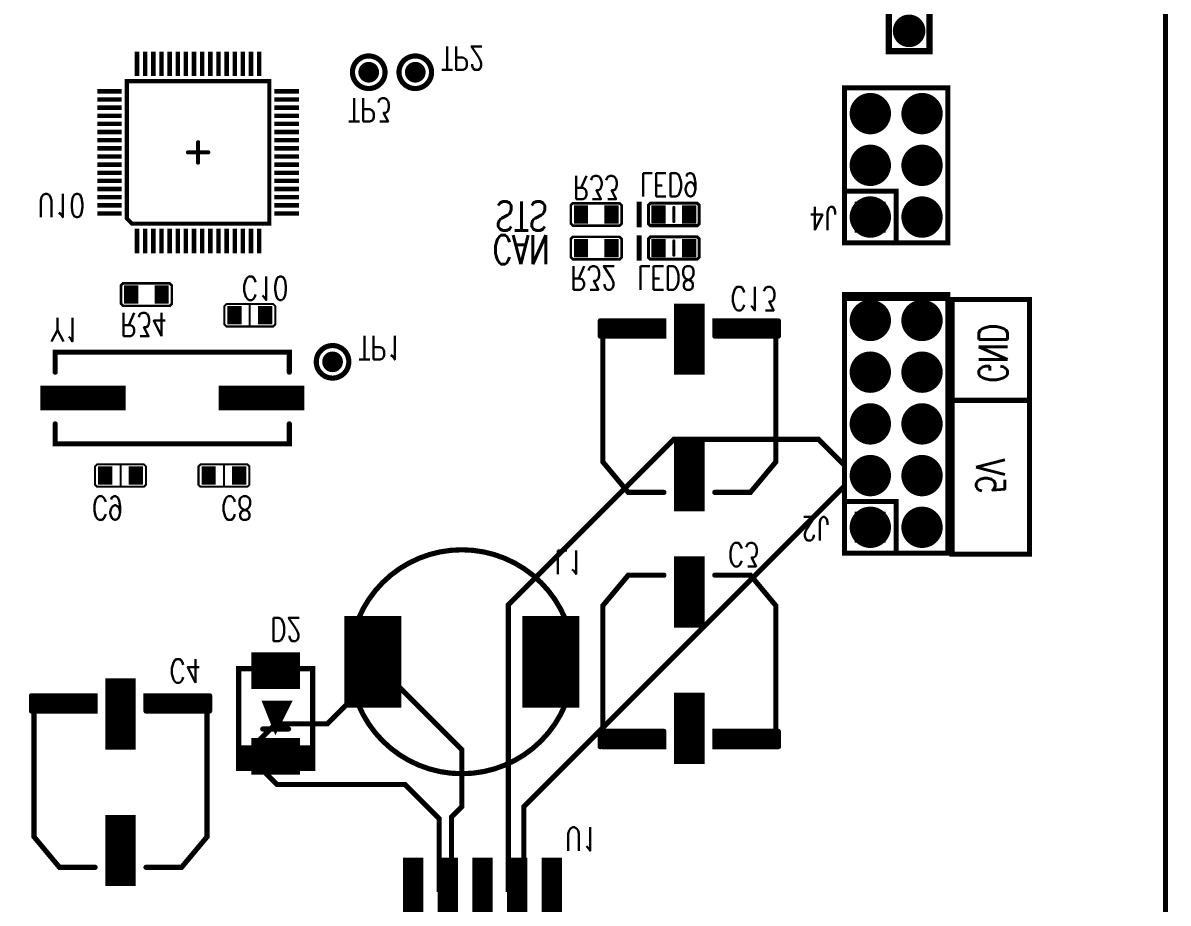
# Model space of a CAD drawing. Extents: x -19 to 79, y -28 to 90.
# Drawn here: x 21.9 to 78.1, y 4.4 to 47.6 of the extents above; entities that cross this region are included whole.
import ezdxf

# ---------------------------------------------------------------- set-up
doc = ezdxf.new("R2010")
doc.units = 0
doc.linetypes.add('SIG_23', pattern=[2, 1, 1])
doc.linetypes.add('SIG_71', pattern=[2, 1, 1])
for name, color, linetype in [('2D_LINE_26', 254, 'CONTINUOUS'), ('2D_LINE_29', 146, 'CONTINUOUS'), ('BOARD_OUTLINE_00', 254, 'CONTINUOUS'), ('COPPER_02', 16, 'CONTINUOUS'), ('DRIL_NPLTE_THRU_01', 3, 'CONTINUOUS'), ('DRIL_NPLTE_THRU_02', 1, 'CONTINUOUS'), ('DRIL_PLTE_THRU_01', 3, 'CONTINUOUS'), ('DRIL_PLTE_THRU_02', 1, 'CONTINUOUS'), ('DRIL_SYMBOL', 254, 'CONTINUOUS'), ('PADS_BOT', 16, 'CONTINUOUS'), ('PADS_INNER', 96, 'CONTINUOUS'), ('PADS_TOP', 96, 'CONTINUOUS'), ('PADS_XR_25', 253, 'CONTINUOUS'), ('PART_BOT_2DLINE_00', 130, 'CONTINUOUS'), ('PART_BOT_2DLINE_20', 2, 'CONTINUOUS'), ('PART_NAME_02', 130, 'CONTINUOUS'), ('TAG_00', 254, 'CONTINUOUS'), ('TAG_01', 254, 'CONTINUOUS'), ('TEXT_26', 254, 'CONTINUOUS'), ('TEXT_29', 146, 'CONTINUOUS')]:
    doc.layers.add(name, color=color, linetype=linetype)
doc.styles.add('W0$254', font='simplex', dxfattribs={"width": 0.75})

# ---------------------------------------------------------------- blocks, each defined once
blk = doc.blocks.new('BOARD_28')
at = {"layer": 'BOARD_OUTLINE_00', "const_width": 0.254}
blk.add_lwpolyline([(0, 1), (1, 0), (95, 0), (96, 1), (96, 113), (95, 114), (1, 114), (0, 113)], close=True, dxfattribs=at)
blk = doc.blocks.new('SMOOTH_0$254')
at = {"const_width": 0.127}
blk.add_lwpolyline([(-0.0635, 0, 1), (0.0635, 0, 1)], format="xyb", close=True, dxfattribs=at)
blk = doc.blocks.new('DRAWING_30')
at = {"layer": '2D_LINE_26', "const_width": 0.254}
blk.add_lwpolyline([(0, 0), (-5.08, 0), (-5.08, 12.7), (0, 12.7)], close=True, dxfattribs=at)
at = {"layer": '2D_LINE_26'}
for p in [(-5.08, 12.7), (0, 12.7), (-5.08, 0), (0, 0)]:
    blk.add_blockref('SMOOTH_0$254', p, dxfattribs=at)
blk = doc.blocks.new('DRAWING_31')
at = {"layer": '2D_LINE_26', "const_width": 0.254}
blk.add_lwpolyline([(0, 0), (5.08, 0), (5.08, -7.62), (0, -7.62)], close=True, dxfattribs=at)
at = {"layer": '2D_LINE_26'}
for p in [(0, 0), (5.08, 0), (0, -7.62), (5.08, -7.62)]:
    blk.add_blockref('SMOOTH_0$254', p, dxfattribs=at)
blk = doc.blocks.new('DRAWING_32')
at = {"layer": '2D_LINE_26', "const_width": 0.254}
blk.add_lwpolyline([(0, 0), (0, 2.54), (-2.54, 2.54)], dxfattribs=at)
at = {"layer": '2D_LINE_26'}
for p in [(-2.54, 2.54), (0, 2.54), (0, 0)]:
    blk.add_blockref('SMOOTH_0$254', p, dxfattribs=at)
blk = doc.blocks.new('DRAWING_33')
at = {"layer": '2D_LINE_26', "const_width": 0.254}
blk.add_lwpolyline([(0, 0), (0, 2.54), (-2.54, 2.54)], dxfattribs=at)
at = {"layer": '2D_LINE_26'}
for p in [(-2.54, 2.54), (0, 2.54), (0, 0)]:
    blk.add_blockref('SMOOTH_0$254', p, dxfattribs=at)
blk = doc.blocks.new('DRAWING_39')
at = {"layer": '2D_LINE_29', "const_width": 0.254}
blk.add_lwpolyline([(0, -0.1905), (-3.81, -0.1905), (-3.81, -12.7), (0, -12.7)], close=True, dxfattribs=at)
at = {"layer": '2D_LINE_29'}
for p in [(-3.81, -0.1905), (0, -0.1905), (-3.81, -12.7), (0, -12.7)]:
    blk.add_blockref('SMOOTH_0$254', p, dxfattribs=at)
blk = doc.blocks.new('DRAWING_40')
at = {"layer": '2D_LINE_29', "const_width": 0.254}
blk.add_lwpolyline([(0, 0), (-3.81, 0)], dxfattribs=at)
at = {"layer": '2D_LINE_29'}
for p in [(-3.81, 0), (0, 0)]:
    blk.add_blockref('SMOOTH_0$254', p, dxfattribs=at)
blk = doc.blocks.new('COPPER_48')
at = {"layer": 'COPPER_02', "const_width": 0.254}
blk.add_lwpolyline([(0, 0), (0, -3.302), (-1.27, -4.572), (-3.81, -4.572), (-4.699, -5.461), (-4.699, -6.604), (-3.747, -7.556), (2.54, -7.556), (4.223, -9.239), (4.223, -12.7), (4.826, -12.7), (4.826, -9.144), (5.334, -8.636), (5.334, -5.842), (1.651, -2.159), (1.651, 0)], close=True, dxfattribs=at)
at = {"layer": 'COPPER_02'}
for p in [(0, 0), (1.651, 0), (1.651, -2.159), (0, -3.302), (-3.81, -4.572), (-1.27, -4.572), (-4.699, -5.461), (5.334, -5.842), (-4.699, -6.604), (-3.747, -7.556), (2.54, -7.556), (5.334, -8.636), (4.223, -9.239), (4.826, -9.144), (4.223, -12.7), (4.826, -12.7)]:
    blk.add_blockref('SMOOTH_0$254', p, dxfattribs=at)
blk = doc.blocks.new('COPPER_49')
at = {"layer": 'COPPER_02', "const_width": 0.254}
blk.add_lwpolyline([(0, 0), (0, 13.97), (8.128, 22.098), (15.24, 22.098), (16.51, 20.828), (16.51, 19.812), (0.762, 4.064), (0.762, 0)], close=True, dxfattribs=at)
at = {"layer": 'COPPER_02'}
for p in [(8.128, 22.098), (15.24, 22.098), (16.51, 20.828), (16.51, 19.812), (0, 13.97), (0.762, 4.064), (0, 0), (0.762, 0)]:
    blk.add_blockref('SMOOTH_0$254', p, dxfattribs=at)
blk = doc.blocks.new('SMOOTH_0$1')
at = {"const_width": 0.05}
blk.add_lwpolyline([(-0.025, 0, 1), (0.025, 0, 1)], format="xyb", close=True, dxfattribs=at)
blk = doc.blocks.new('PART_BODY_BOT_2')
at = {"layer": 'PART_BOT_2DLINE_00', "const_width": 0.1}
blk.add_lwpolyline([(-1.15, 0.55), (-1.25, 0.45), (-1.25, -0.45), (-1.15, -0.55), (1.15, -0.55), (1.25, -0.45), (1.25, 0.45), (1.15, 0.55)], close=True, dxfattribs=at)
blk.add_lwpolyline([(0, 0.55), (0, -0.55)], dxfattribs=at)
at = {"layer": 'PART_BOT_2DLINE_00'}
for p in [(-1.15, 0.55), (0, 0.55), (1.15, 0.55), (-1.25, 0.45), (1.25, 0.45), (-1.25, -0.45), (-1.15, -0.55), (0, -0.55), (1.15, -0.55), (1.25, -0.45)]:
    blk.add_blockref('SMOOTH_0$1', p, dxfattribs=at)
blk = doc.blocks.new('DRIL_HOLE_0')
blk.add_lwpolyline([(0, 0, 1), (0, 0, 1)], format="xyb", close=True)
blk = doc.blocks.new('PAD_0')
blk.add_lwpolyline([(0, 0, 1), (0, 0, 1)], format="xyb", close=True)
blk = doc.blocks.new('PAD_2')
at = {"const_width": 0.7}
blk.add_lwpolyline([(-0.45, 0), (0.45, 0)], dxfattribs=at)
blk = doc.blocks.new('STK_BOT_4')
at = {"layer": 'DRIL_PLTE_THRU_01'}
blk.add_blockref('DRIL_HOLE_0', (0, 0), dxfattribs=at)
at = {"layer": 'DRIL_PLTE_THRU_02'}
blk.add_blockref('DRIL_HOLE_0', (0, 0), dxfattribs=at)
at = {"layer": 'PADS_BOT', "rotation": 90}
blk.add_blockref('PAD_2', (0, 0), dxfattribs=at)
at = {"layer": 'PADS_INNER'}
blk.add_blockref('PAD_0', (0, 0), dxfattribs=at)
at = {"layer": 'PADS_TOP'}
blk.add_blockref('PAD_0', (0, 0), dxfattribs=at)
blk = doc.blocks.new('SYM_BOT_3')
for name, p in [('PART_BODY_BOT_2', (0, 0)), ('STK_BOT_4', (-0.750062, 0)), ('STK_BOT_4', (0.750062, 0))]:
    blk.add_blockref(name, p)
blk = doc.blocks.new('PART_BOT_1')
blk.add_blockref('SYM_BOT_3', (0, 0))
at = {"layer": 'PART_NAME_02', "style": 'W0$254', "width": 0.75}
blk.add_text('C10', height=1.1557, rotation=180, dxfattribs=at).set_placement((0.381, 1.905))
blk = doc.blocks.new('PART_BODY_BOT_3')
at = {"layer": 'PART_BOT_2DLINE_00', "const_width": 0.254}
for points in [[(6.85, 4.375), (7.6, 4.375)], [(-0.825, 1.25), (-0.825, 3), (0.675, 4.25), (6.925, 4.25), (6.925, 2)], [(6.85, 1.25), (6.85, 4.25)], [(6.85, 4.25), (7.6, 4.25)], [(6.922, 4.318), (7.557, 4.318), (7.557, 1.905), (6.922, 1.905), (6.922, 4.318), (7.43, 4.191), (7.43, 2.032), (7.049, 2.032), (7.049, 4.191), (7.303, 4.191), (7.303, 2.159), (7.176, 2.159), (7.176, 4.064)], [(6.975, 4.25), (6.975, 1.25), (7.6, 1.25), (7.6, 4.25)], [(7.475, 1.375), (7.475, 1.875), (7.225, 1.875), (7.225, 1.375), (7.35, 1.375), (7.35, 1.75)], [(6.85, 1.25), (7.6, 1.25)], [(6.922, -1.905), (6.925, -4.25), (0.675, -4.25), (-0.825, -3), (-0.825, -1.25)], [(6.85, -2), (6.85, -1.25), (7.6, -1.25), (7.6, -2), (6.975, -2), (6.975, -1.5), (7.35, -1.5), (7.35, -1.75), (7.1, -1.75), (7.1, -1.625)], [(6.85, -1.25), (6.85, -4.375)], [(6.975, -1.375), (7.6, -1.375)], [(7.6, -1.375), (7.6, -4.375)], [(6.922, -1.905), (7.557, -1.905), (7.557, -4.318), (6.922, -4.318), (6.922, -1.905), (7.43, -2.032), (7.43, -4.191), (7.049, -4.191), (7.049, -2.032), (7.303, -2.032), (7.303, -4.064), (7.176, -4.064), (7.176, -2.159)], [(6.85, -4.375), (7.6, -4.375)]]:
    blk.add_lwpolyline(points, dxfattribs=at)
at = {"layer": 'PART_BOT_2DLINE_00'}
for p in [(6.85, 4.375), (7.6, 4.375), (0.675, 4.25), (6.85, 4.25), (6.85, 4.25), (6.922, 4.318), (6.922, 4.318), (6.925, 4.25), (6.975, 4.25), (7.049, 4.191), (7.176, 4.064), (7.303, 4.191), (7.43, 4.191), (7.557, 4.318), (7.6, 4.25), (7.6, 4.25), (-0.825, 3), (7.176, 2.159), (7.303, 2.159), (6.922, 1.905), (6.925, 2), (7.049, 2.032), (7.225, 1.875), (7.35, 1.75), (7.43, 2.032), (7.475, 1.875), (7.557, 1.905), (-0.825, 1.25), (6.85, 1.25), (6.85, 1.25), (6.975, 1.25), (7.225, 1.375), (7.35, 1.375), (7.475, 1.375), (7.6, 1.25), (7.6, 1.25), (-0.825, -1.25), (6.85, -1.25), (6.85, -1.25), (7.6, -1.25), (6.975, -1.375), (6.975, -1.5), (7.1, -1.625), (7.1, -1.75), (7.35, -1.5), (7.35, -1.75), (7.6, -1.375), (7.6, -1.375), (6.85, -2), (6.922, -1.905), (6.922, -1.905), (6.922, -1.905), (6.975, -2), (7.049, -2.032), (7.176, -2.159), (7.303, -2.032), (7.43, -2.032), (7.557, -1.905), (7.6, -2), (-0.825, -3), (7.176, -4.064), (7.303, -4.064), (0.675, -4.25), (6.85, -4.375), (6.85, -4.375), (6.922, -4.318), (6.925, -4.25), (7.049, -4.191), (7.43, -4.191), (7.557, -4.318), (7.6, -4.375), (7.6, -4.375)]:
    blk.add_blockref('SMOOTH_0$254', p, dxfattribs=at)
blk = doc.blocks.new('PAD_3')
at = {"const_width": 1.5}
blk.add_lwpolyline([(-1.75, 0), (1.75, 0)], dxfattribs=at)
blk = doc.blocks.new('STK_BOT_5')
at = {"layer": 'DRIL_PLTE_THRU_01'}
blk.add_blockref('DRIL_HOLE_0', (0, 0), dxfattribs=at)
at = {"layer": 'DRIL_PLTE_THRU_02'}
blk.add_blockref('DRIL_HOLE_0', (0, 0), dxfattribs=at)
at = {"layer": 'PADS_BOT'}
blk.add_blockref('PAD_3', (0, 0), dxfattribs=at)
at = {"layer": 'PADS_INNER'}
blk.add_blockref('PAD_0', (0, 0), dxfattribs=at)
at = {"layer": 'PADS_TOP'}
blk.add_blockref('PAD_0', (0, 0), dxfattribs=at)
at = {"layer": 'PADS_XR_25'}
blk.add_blockref('PAD_0', (0, 0), dxfattribs=at)
blk = doc.blocks.new('SYM_BOT_4')
for name, p in [('PART_BODY_BOT_3', (0, 0)), ('STK_BOT_5', (0, 0)), ('STK_BOT_5', (6.7, 0))]:
    blk.add_blockref(name, p)
blk = doc.blocks.new('PART_BOT_4')
blk.add_blockref('SYM_BOT_4', (0, 0))
at = {"layer": 'PART_NAME_02', "style": 'W0$254', "width": 0.75}
blk.add_text('C13', height=1.1557, rotation=90, dxfattribs=at).set_placement((9.271, 2.032))
blk = doc.blocks.new('PART_BOT_6')
blk.add_blockref('SYM_BOT_4', (0, 0))
at = {"layer": 'PART_NAME_02', "style": 'W0$254', "width": 0.75}
blk.add_text('C3', height=1.1557, rotation=270, dxfattribs=at).set_placement((-2.413, -1.905))
blk = doc.blocks.new('PART_BOT_7')
blk.add_blockref('SYM_BOT_4', (0, 0))
at = {"layer": 'PART_NAME_02', "style": 'W0$254', "width": 0.75}
blk.add_text('C4', height=1.1557, rotation=90, dxfattribs=at).set_placement((9.398, 2.413))
blk = doc.blocks.new('PART_BOT_10')
blk.add_blockref('SYM_BOT_3', (0, 0))
at = {"layer": 'PART_NAME_02', "style": 'W0$254', "width": 0.75}
blk.add_text('C8', height=1.1557, dxfattribs=at).set_placement((-0.127002, 1.016))
blk = doc.blocks.new('PART_BOT_11')
blk.add_blockref('SYM_BOT_3', (0, 0))
at = {"layer": 'PART_NAME_02', "style": 'W0$254', "width": 0.75}
blk.add_text('C9', height=1.1557, rotation=180, dxfattribs=at).set_placement((1.397, -1.016))
blk = doc.blocks.new('PART_BODY_BOT_7')
at = {"layer": 'PART_BOT_2DLINE_00', "const_width": 0.254}
for points in [[(-2.2, 1.82), (2.25, 1.82), (2.25, -1.82), (-2.2, -1.82)], [(1.7, 1.82), (2.7, 1.82), (2.7, -1.82), (1.7, -1.82)], [(1.8, 1.82), (2.5, 1.82), (2.5, -1.82), (1.8, -1.82)], [(2, 1.82), (2.4, 1.82), (2.4, -1.82), (2, -1.82)]]:
    blk.add_lwpolyline(points, close=True, dxfattribs=at)
for points in [[(0.762, 0), (-0.508, 0.508), (-0.508, -0.635), (0.762, 0)], [(0.762, 0.635), (0.762, -0.635)], [(-0.508, 0.254), (0, 0.254)], [(0.635, 0), (-0.508, 0)], [(-0.508, -0.127), (0.381, -0.127)], [(-0.381, 0.127), (0.127, 0.127)], [(-0.381, -0.254), (0.127, -0.254)], [(-0.381, -0.381), (-0.254, -0.381)]]:
    blk.add_lwpolyline(points, dxfattribs=at)
at = {"layer": 'PART_BOT_2DLINE_00'}
for p in [(-2.2, 1.82), (1.7, 1.82), (1.8, 1.82), (2, 1.82), (2.25, 1.82), (2.4, 1.82), (2.5, 1.82), (2.7, 1.82), (-0.508, 0.508), (0.762, 0.635), (-0.508, 0.254), (-0.508, 0), (-0.508, -0.127), (-0.381, 0.127), (0, 0.254), (0.127, 0.127), (0.381, -0.127), (0.635, 0), (0.762, 0), (0.762, 0), (-0.508, -0.635), (-0.381, -0.254), (-0.381, -0.381), (-0.254, -0.381), (0.127, -0.254), (0.762, -0.635), (-2.2, -1.82), (1.7, -1.82), (1.8, -1.82), (2, -1.82), (2.25, -1.82), (2.4, -1.82), (2.5, -1.82), (2.7, -1.82)]:
    blk.add_blockref('SMOOTH_0$254', p, dxfattribs=at)
blk = doc.blocks.new('PAD_9')
at = {"const_width": 1.8}
blk.add_lwpolyline([(-1.2, 0), (1.2, 0)], dxfattribs=at)
blk = doc.blocks.new('STK_BOT_12')
at = {"layer": 'DRIL_PLTE_THRU_01'}
blk.add_blockref('DRIL_HOLE_0', (0, 0), dxfattribs=at)
at = {"layer": 'DRIL_PLTE_THRU_02'}
blk.add_blockref('DRIL_HOLE_0', (0, 0), dxfattribs=at)
at = {"layer": 'PADS_BOT', "rotation": 90}
blk.add_blockref('PAD_9', (0, 0), dxfattribs=at)
at = {"layer": 'PADS_INNER'}
blk.add_blockref('PAD_0', (0, 0), dxfattribs=at)
at = {"layer": 'PADS_TOP'}
blk.add_blockref('PAD_0', (0, 0), dxfattribs=at)
blk = doc.blocks.new('SYM_BOT_8')
for name, p in [('STK_BOT_12', (-2.1, 0)), ('PART_BODY_BOT_7', (0, 0)), ('STK_BOT_12', (2.1, 0))]:
    blk.add_blockref(name, p)
blk = doc.blocks.new('PART_BOT_15')
blk.add_blockref('SYM_BOT_8', (0, 0))
at = {"layer": 'PART_NAME_02', "style": 'W0$254', "width": 0.75}
blk.add_text('D2', height=1.1557, rotation=270, dxfattribs=at).set_placement((-4.699, 0.254))
blk = doc.blocks.new('SMOOTH_0$3048')
at = {"const_width": 0.1524}
blk.add_lwpolyline([(-0.0762, 0, 1), (0.0762, 0, 1)], format="xyb", close=True, dxfattribs=at)
blk = doc.blocks.new('PART_BODY_BOT_9')
at = {"layer": 'PART_BOT_2DLINE_00', "const_width": 0.305}
blk.add_lwpolyline([(-1.5, 1), (-1.5, -1)], dxfattribs=at)
blk.add_lwpolyline([(-1, -1), (9, -1), (9, 1), (-1, 1)], close=True, dxfattribs=at)
at = {"layer": 'PART_BOT_2DLINE_00'}
for p in [(-1.5, 1), (-1, 1), (9, 1), (-1.5, -1), (-1, -1), (9, -1)]:
    blk.add_blockref('SMOOTH_0$3048', p, dxfattribs=at)
blk = doc.blocks.new('DRIL_SYMBOL_0$8')
at = {"layer": 'DRIL_SYMBOL', "const_width": 0.0508}
for points in [[(-0.254, 0), (0.254, 0)], [(0, -0.254), (0, 0.254)]]:
    blk.add_lwpolyline(points, dxfattribs=at)
blk = doc.blocks.new('DRIL_HOLE_0$8')
at = {"const_width": 0.4}
blk.add_lwpolyline([(-0.2, 0, 1), (0.2, 0, 1)], format="xyb", close=True, dxfattribs=at)
blk.add_blockref('DRIL_SYMBOL_0$8', (0, 0))
blk = doc.blocks.new('PAD_11')
at = {"const_width": 0.8}
blk.add_lwpolyline([(0, -0.4, 1), (0, 0.4, 1)], format="xyb", close=True, dxfattribs=at)
blk = doc.blocks.new('STK_BOT_14')
at = {"layer": 'DRIL_PLTE_THRU_01'}
blk.add_blockref('DRIL_HOLE_0$8', (0, 0), dxfattribs=at)
at = {"layer": 'DRIL_PLTE_THRU_02'}
blk.add_blockref('DRIL_HOLE_0$8', (0, 0), dxfattribs=at)
at = {"layer": 'PADS_BOT'}
blk.add_blockref('PAD_11', (0, 0), dxfattribs=at)
at = {"layer": 'PADS_INNER'}
blk.add_blockref('PAD_11', (0, 0), dxfattribs=at)
at = {"layer": 'PADS_TOP'}
blk.add_blockref('PAD_11', (0, 0), dxfattribs=at)
blk = doc.blocks.new('SYM_BOT_10')
for name, p in [('PART_BODY_BOT_9', (0, 0)), ('STK_BOT_14', (0, 0)), ('STK_BOT_14', (2, 0)), ('STK_BOT_14', (4, 0)), ('STK_BOT_14', (6, 0)), ('STK_BOT_14', (8, 0))]:
    blk.add_blockref(name, p)
blk = doc.blocks.new('PART_BOT_17')
blk.add_blockref('SYM_BOT_10', (0, 0))
at = {"layer": 'PART_NAME_02', "style": 'W0$254', "width": 0.75}
blk.add_text('J1', height=1.1557, rotation=270, dxfattribs=at).set_placement((-0.508, 2.794))
blk = doc.blocks.new('PART_BODY_BOT_10')
at = {"layer": 'PART_BOT_2DLINE_00', "const_width": 0.254}
blk.add_lwpolyline([(-1.27, 1.27), (3.81, 1.27), (3.81, -11.25), (-1.27, -11.25)], close=True, dxfattribs=at)
blk.add_lwpolyline([(-1.27, -1.27), (1.27, -1.27), (1.27, 1.27)], dxfattribs=at)
at = {"layer": 'PART_BOT_2DLINE_00'}
for p in [(-1.27, 1.27), (1.27, 1.27), (3.81, 1.27), (-1.27, -1.27), (1.27, -1.27), (-1.27, -11.25), (3.81, -11.25)]:
    blk.add_blockref('SMOOTH_0$254', p, dxfattribs=at)
blk = doc.blocks.new('DRIL_SYMBOL_0$889')
at = {"layer": 'DRIL_SYMBOL', "const_width": 0.0508}
for points in [[(-0.254, 0), (0.254, 0)], [(0, -0.254), (0, 0.254)]]:
    blk.add_lwpolyline(points, dxfattribs=at)
blk = doc.blocks.new('DRIL_HOLE_0$889')
at = {"const_width": 0.4445}
blk.add_lwpolyline([(-0.22225, 0, 1), (0.22225, 0, 1)], format="xyb", close=True, dxfattribs=at)
blk.add_blockref('DRIL_SYMBOL_0$889', (0, 0))
blk = doc.blocks.new('PAD_6')
at = {"const_width": 1.016}
blk.add_lwpolyline([(0, -0.508, 1), (0, 0.508, 1)], format="xyb", close=True, dxfattribs=at)
blk = doc.blocks.new('PAD_12')
at = {"const_width": 1.524}
blk.add_lwpolyline([(-0.762, 0), (0.762, 0)], dxfattribs=at)
blk = doc.blocks.new('STK_BOT_16')
at = {"layer": 'DRIL_PLTE_THRU_01'}
blk.add_blockref('DRIL_HOLE_0$889', (0, 0), dxfattribs=at)
at = {"layer": 'DRIL_PLTE_THRU_02'}
blk.add_blockref('DRIL_HOLE_0$889', (0, 0), dxfattribs=at)
at = {"layer": 'PADS_BOT'}
blk.add_blockref('PAD_12', (0, 0), dxfattribs=at)
at = {"layer": 'PADS_INNER'}
blk.add_blockref('PAD_12', (0, 0), dxfattribs=at)
at = {"layer": 'PADS_TOP'}
blk.add_blockref('PAD_12', (0, 0), dxfattribs=at)
at = {"layer": 'PADS_XR_25'}
blk.add_blockref('PAD_6', (0, 0), dxfattribs=at)
blk = doc.blocks.new('PAD_13')
at = {"const_width": 0.762}
blk.add_lwpolyline([(0, -0.381, 1), (0, 0.381, 1)], format="xyb", close=True, dxfattribs=at)
blk = doc.blocks.new('STK_BOT_15')
at = {"layer": 'DRIL_PLTE_THRU_01'}
blk.add_blockref('DRIL_HOLE_0$889', (0, 0), dxfattribs=at)
at = {"layer": 'DRIL_PLTE_THRU_02'}
blk.add_blockref('DRIL_HOLE_0$889', (0, 0), dxfattribs=at)
at = {"layer": 'PADS_BOT'}
blk.add_blockref('PAD_13', (0, 0), dxfattribs=at)
at = {"layer": 'PADS_INNER'}
blk.add_blockref('PAD_13', (0, 0), dxfattribs=at)
at = {"layer": 'PADS_TOP'}
blk.add_blockref('PAD_13', (0, 0), dxfattribs=at)
at = {"layer": 'PADS_XR_25'}
blk.add_blockref('PAD_6', (0, 0), dxfattribs=at)
blk = doc.blocks.new('SYM_BOT_11')
for name, p in [('PART_BODY_BOT_10', (0, 0)), ('STK_BOT_16', (0, 0)), ('STK_BOT_15', (2.54, 0)), ('STK_BOT_15', (0, -2.54)), ('STK_BOT_15', (2.54, -2.54)), ('STK_BOT_15', (0, -5.08)), ('STK_BOT_15', (2.54, -5.08)), ('STK_BOT_15', (0, -7.62)), ('STK_BOT_15', (2.54, -7.62)), ('STK_BOT_15', (0, -10.16)), ('STK_BOT_15', (2.54, -10.16))]:
    blk.add_blockref(name, p)
blk = doc.blocks.new('PART_BOT_18')
blk.add_blockref('SYM_BOT_11', (0, 0))
blk = doc.blocks.new('PART_BODY_BOT_11')
at = {"layer": 'PART_BOT_2DLINE_00', "const_width": 0.254}
blk.add_lwpolyline([(-1.27, 1.27), (3.81, 1.27), (3.81, -6.35), (-1.27, -6.35)], close=True, dxfattribs=at)
blk.add_lwpolyline([(-1.27, -1.27), (1.27, -1.27), (1.27, 1.27)], dxfattribs=at)
at = {"layer": 'PART_BOT_2DLINE_00'}
for p in [(-1.27, 1.27), (1.27, 1.27), (3.81, 1.27), (-1.27, -1.27), (1.27, -1.27), (-1.27, -6.35), (3.81, -6.35)]:
    blk.add_blockref('SMOOTH_0$254', p, dxfattribs=at)
blk = doc.blocks.new('SYM_BOT_12')
for name, p in [('PART_BODY_BOT_11', (0, 0)), ('STK_BOT_16', (0, 0)), ('STK_BOT_15', (2.54, 0)), ('STK_BOT_15', (0, -2.54)), ('STK_BOT_15', (2.54, -2.54)), ('STK_BOT_15', (0, -5.08)), ('STK_BOT_15', (2.54, -5.08))]:
    blk.add_blockref(name, p)
blk = doc.blocks.new('PART_BOT_19')
blk.add_blockref('SYM_BOT_12', (0, 0))
blk = doc.blocks.new('SMOOTH_0$15')
at = {"const_width": 0.075}
blk.add_lwpolyline([(-0.0375, 0, 1), (0.0375, 0, 1)], format="xyb", close=True, dxfattribs=at)
blk = doc.blocks.new('PART_BODY_BOT_13')
at = {"layer": 'PART_BOT_2DLINE_00', "const_width": 0.15}
for points in [[(-1.25, -0.45), (-1.15, -0.55), (1.15, -0.55), (1.25, -0.45), (1.25, 0.45), (1.15, 0.55), (-1.15, 0.55), (-1.25, 0.45)], [(1.65, 0.55), (1.75, 0.55), (1.75, -0.55), (1.65, -0.55)]]:
    blk.add_lwpolyline(points, close=True, dxfattribs=at)
blk.add_lwpolyline([(0, 0.35), (0, -0.35)], dxfattribs=at)
at = {"layer": 'PART_BOT_2DLINE_00'}
for p in [(-1.15, 0.55), (1.15, 0.55), (1.65, 0.55), (1.75, 0.55), (-1.25, 0.45), (0, 0.35), (1.25, 0.45), (-1.25, -0.45), (-1.15, -0.55), (0, -0.35), (1.15, -0.55), (1.25, -0.45), (1.65, -0.55), (1.75, -0.55)]:
    blk.add_blockref('SMOOTH_0$15', p, dxfattribs=at)
blk = doc.blocks.new('SYM_BOT_14')
for name, p in [('PART_BODY_BOT_13', (0, 0)), ('STK_BOT_4', (-0.75, 0)), ('STK_BOT_4', (0.75, 0))]:
    blk.add_blockref(name, p)
blk = doc.blocks.new('PART_BOT_28')
blk.add_blockref('SYM_BOT_14', (0, 0))
at = {"layer": 'PART_NAME_02', "style": 'W0$254', "width": 0.75}
blk.add_text('LED8', height=1.1557, rotation=180, dxfattribs=at).set_placement((1.778, -0.889))
blk = doc.blocks.new('PART_BOT_29')
blk.add_blockref('SYM_BOT_14', (0, 0))
at = {"layer": 'PART_NAME_02', "style": 'W0$254', "width": 0.75}
blk.add_text('LED9', height=1.1557, rotation=180, dxfattribs=at).set_placement((1.651, 2.032))
blk = doc.blocks.new('SMOOTH_0$127')
at = {"const_width": 0.0635}
blk.add_lwpolyline([(-0.03175, 0, 1), (0.03175, 0, 1)], format="xyb", close=True, dxfattribs=at)
blk = doc.blocks.new('PART_BODY_BOT_15')
at = {"layer": 'PART_BOT_2DLINE_00', "const_width": 0.127}
blk.add_lwpolyline([(-1.15, -0.55), (-1.25, -0.45), (-1.25, 0.45), (-1.15, 0.55), (1.15, 0.55), (1.25, 0.45), (1.25, -0.45), (1.15, -0.55), (-1.15, -0.55)], dxfattribs=at)
at = {"layer": 'PART_BOT_2DLINE_00'}
for p in [(-1.15, 0.55), (1.15, 0.55), (-1.25, 0.45), (1.25, 0.45), (-1.25, -0.45), (-1.15, -0.55), (-1.15, -0.55), (1.15, -0.55), (1.25, -0.45)]:
    blk.add_blockref('SMOOTH_0$127', p, dxfattribs=at)
blk = doc.blocks.new('SYM_BOT_16')
for name, p in [('PART_BODY_BOT_15', (0, 0)), ('STK_BOT_4', (-0.75, 0)), ('STK_BOT_4', (0.75, 0))]:
    blk.add_blockref(name, p)
blk = doc.blocks.new('PART_BOT_55')
blk.add_blockref('SYM_BOT_16', (0, 0))
at = {"layer": 'PART_NAME_02', "style": 'W0$254', "width": 0.75}
blk.add_text('R32', height=1.1557, rotation=180, dxfattribs=at).set_placement((1.27, -0.889))
blk = doc.blocks.new('PART_BOT_56')
blk.add_blockref('SYM_BOT_16', (0, 0))
at = {"layer": 'PART_NAME_02', "style": 'W0$254', "width": 0.75}
blk.add_text('R33', height=1.1557, rotation=180, dxfattribs=at).set_placement((1.143, 1.905))
blk = doc.blocks.new('PART_BOT_57')
blk.add_blockref('SYM_BOT_16', (0, 0))
at = {"layer": 'PART_NAME_02', "style": 'W0$254', "width": 0.75}
blk.add_text('R34', height=1.1557, dxfattribs=at).set_placement((-1.27, 0.889))
blk = doc.blocks.new('PART_BODY_BOT_19')
at = {"layer": 'PART_BOT_2DLINE_00', "const_width": 0.254}
blk.add_lwpolyline([(0.8, 0, 1), (-0.8, 0, 1)], format="xyb", close=True, dxfattribs=at)
blk = doc.blocks.new('DRIL_SYMBOL_0$508')
at = {"layer": 'DRIL_SYMBOL', "const_width": 0.0508}
for points in [[(-0.254, 0), (0.254, 0)], [(0, -0.254), (0, 0.254)]]:
    blk.add_lwpolyline(points, dxfattribs=at)
blk = doc.blocks.new('DRIL_HOLE_0$508')
at = {"const_width": 0.254}
blk.add_lwpolyline([(-0.127, 0, 1), (0.127, 0, 1)], format="xyb", close=True, dxfattribs=at)
blk.add_blockref('DRIL_SYMBOL_0$508', (0, 0))
blk = doc.blocks.new('PAD_18')
at = {"const_width": 0.508}
blk.add_lwpolyline([(0, -0.254, 1), (0, 0.254, 1)], format="xyb", close=True, dxfattribs=at)
blk = doc.blocks.new('STK_BOT_24')
at = {"layer": 'DRIL_PLTE_THRU_01'}
blk.add_blockref('DRIL_HOLE_0$508', (0, 0), dxfattribs=at)
at = {"layer": 'DRIL_PLTE_THRU_02'}
blk.add_blockref('DRIL_HOLE_0$508', (0, 0), dxfattribs=at)
at = {"layer": 'PADS_BOT'}
blk.add_blockref('PAD_18', (0, 0), dxfattribs=at)
at = {"layer": 'PADS_INNER'}
blk.add_blockref('PAD_18', (0, 0), dxfattribs=at)
at = {"layer": 'PADS_TOP'}
blk.add_blockref('PAD_18', (0, 0), dxfattribs=at)
blk = doc.blocks.new('SYM_BOT_20')
for name in ['PART_BODY_BOT_19', 'STK_BOT_24']:
    blk.add_blockref(name, (0, 0))
blk = doc.blocks.new('PART_BOT_69')
blk.add_blockref('SYM_BOT_20', (0, 0))
at = {"layer": 'PART_NAME_02', "style": 'W0$254', "width": 0.75}
blk.add_text('TP1', height=1.1557, rotation=180, dxfattribs=at).set_placement((-1.27, 1.27))
blk = doc.blocks.new('PART_BOT_70')
blk.add_blockref('SYM_BOT_20', (0, 0))
at = {"layer": 'PART_NAME_02', "style": 'W0$254', "width": 0.75}
blk.add_text('TP2', height=1.1557, rotation=180, dxfattribs=at).set_placement((-1.27, 1.27))
blk = doc.blocks.new('PART_BOT_71')
blk.add_blockref('SYM_BOT_20', (0, 0))
at = {"layer": 'PART_NAME_02', "style": 'W0$254', "width": 0.75}
blk.add_text('TP3', height=1.1557, rotation=180, dxfattribs=at).set_placement((1.016, -1.27))
blk = doc.blocks.new('SMOOTH_0$2')
at = {"const_width": 0.1}
blk.add_lwpolyline([(-0.05, 0, 1), (0.05, 0, 1)], format="xyb", close=True, dxfattribs=at)
blk = doc.blocks.new('PART_BODY_BOT_20')
at = {"layer": 'PART_BOT_2DLINE_00', "const_width": 0.2}
blk.add_lwpolyline([(-3.5, -3.5), (3.5, -3.5), (3.5, 3.5), (-3.25, 3.5), (-3.5, 3.25)], close=True, dxfattribs=at)
at = {"layer": 'PART_BOT_2DLINE_20', "const_width": 0.2}
for points in [[(-0.5, 0), (0, 0), (0, 0.5)], [(0, -0.5), (0, 0), (0.5, 0)]]:
    blk.add_lwpolyline(points, dxfattribs=at)
at = {"layer": 'TAG_00'}
blk.add_lwpolyline([(0, 0), (0, 0)], dxfattribs=at)
at = {"layer": 'TAG_01'}
blk.add_lwpolyline([(0, 0), (0, 0)], dxfattribs=at)
at = {"layer": 'PART_BOT_2DLINE_00'}
for p in [(-3.25, 3.5), (3.5, 3.5), (-3.5, 3.25), (-3.5, -3.5), (3.5, -3.5)]:
    blk.add_blockref('SMOOTH_0$2', p, dxfattribs=at)
at = {"layer": 'PART_BOT_2DLINE_20'}
for p in [(0, 0.5), (-0.5, 0), (0, 0), (0, 0), (0.5, 0), (0, -0.5)]:
    blk.add_blockref('SMOOTH_0$2', p, dxfattribs=at)
blk = doc.blocks.new('PAD_19')
at = {"const_width": 0.22}
blk.add_lwpolyline([(-0.6, 0), (0.6, 0)], dxfattribs=at)
blk = doc.blocks.new('STK_BOT_47')
at = {"layer": 'DRIL_NPLTE_THRU_01'}
blk.add_blockref('DRIL_HOLE_0', (0, 0), dxfattribs=at)
at = {"layer": 'DRIL_NPLTE_THRU_02'}
blk.add_blockref('DRIL_HOLE_0', (0, 0), dxfattribs=at)
at = {"layer": 'PADS_BOT'}
blk.add_blockref('PAD_19', (0, 0), dxfattribs=at)
at = {"layer": 'PADS_INNER'}
blk.add_blockref('PAD_0', (0, 0), dxfattribs=at)
at = {"layer": 'PADS_TOP'}
blk.add_blockref('PAD_0', (0, 0), dxfattribs=at)
blk = doc.blocks.new('STK_BOT_48')
at = {"layer": 'DRIL_NPLTE_THRU_01'}
blk.add_blockref('DRIL_HOLE_0', (0, 0), dxfattribs=at)
at = {"layer": 'DRIL_NPLTE_THRU_02'}
blk.add_blockref('DRIL_HOLE_0', (0, 0), dxfattribs=at)
at = {"layer": 'PADS_BOT', "rotation": 90}
blk.add_blockref('PAD_19', (0, 0), dxfattribs=at)
at = {"layer": 'PADS_INNER'}
blk.add_blockref('PAD_0', (0, 0), dxfattribs=at)
at = {"layer": 'PADS_TOP'}
blk.add_blockref('PAD_0', (0, 0), dxfattribs=at)
blk = doc.blocks.new('SYM_BOT_21')
for name, p in [('STK_BOT_48', (-3, 4.35)), ('STK_BOT_48', (-2.6, 4.35)), ('STK_BOT_48', (-2.2, 4.35)), ('STK_BOT_48', (-1.8, 4.35)), ('STK_BOT_48', (-1.4, 4.35)), ('STK_BOT_48', (-1, 4.35)), ('STK_BOT_48', (-0.6, 4.35)), ('STK_BOT_48', (-0.2, 4.35)), ('STK_BOT_48', (0.2, 4.35)), ('STK_BOT_48', (0.6, 4.35)), ('STK_BOT_48', (1, 4.35)), ('STK_BOT_48', (1.4, 4.35)), ('STK_BOT_48', (1.8, 4.35)), ('STK_BOT_48', (2.2, 4.35)), ('STK_BOT_48', (2.6, 4.35)), ('STK_BOT_48', (3, 4.35)), ('PART_BODY_BOT_20', (0, 0)), ('STK_BOT_47', (-4.35, 3)), ('STK_BOT_47', (4.35, 3)), ('STK_BOT_47', (-4.35, 2.6)), ('STK_BOT_47', (-4.35, 2.2)), ('STK_BOT_47', (4.35, 2.6)), ('STK_BOT_47', (4.35, 2.2)), ('STK_BOT_47', (-4.35, 1.8)), ('STK_BOT_47', (4.35, 1.8)), ('STK_BOT_47', (-4.35, 1.4)), ('STK_BOT_47', (4.35, 1.4)), ('STK_BOT_47', (-4.35, 1)), ('STK_BOT_47', (-4.35, 0.6)), ('STK_BOT_47', (4.35, 1)), ('STK_BOT_47', (4.35, 0.6)), ('STK_BOT_47', (-4.35, 0.2)), ('STK_BOT_47', (4.35, 0.2)), ('STK_BOT_47', (-4.35, -0.2)), ('STK_BOT_47', (-4.35, -0.6)), ('STK_BOT_47', (4.35, -0.2)), ('STK_BOT_47', (4.35, -0.6)), ('STK_BOT_47', (-4.35, -1)), ('STK_BOT_47', (4.35, -1)), ('STK_BOT_47', (-4.35, -1.4)), ('STK_BOT_47', (4.35, -1.4)), ('STK_BOT_47', (-4.35, -1.8)), ('STK_BOT_47', (-4.35, -2.2)), ('STK_BOT_47', (4.35, -1.8)), ('STK_BOT_47', (4.35, -2.2)), ('STK_BOT_47', (-4.35, -2.6)), ('STK_BOT_47', (4.35, -2.6)), ('STK_BOT_47', (-4.35, -3)), ('STK_BOT_47', (4.35, -3)), ('STK_BOT_48', (-3, -4.35)), ('STK_BOT_48', (-2.6, -4.35)), ('STK_BOT_48', (-2.2, -4.35)), ('STK_BOT_48', (-1.8, -4.35)), ('STK_BOT_48', (-1.4, -4.35)), ('STK_BOT_48', (-1, -4.35)), ('STK_BOT_48', (-0.6, -4.35)), ('STK_BOT_48', (-0.2, -4.35)), ('STK_BOT_48', (0.2, -4.35)), ('STK_BOT_48', (0.6, -4.35)), ('STK_BOT_48', (1, -4.35)), ('STK_BOT_48', (1.4, -4.35)), ('STK_BOT_48', (1.8, -4.35)), ('STK_BOT_48', (2.2, -4.35)), ('STK_BOT_48', (2.6, -4.35)), ('STK_BOT_48', (3, -4.35))]:
    blk.add_blockref(name, p)
blk = doc.blocks.new('PART_BOT_72')
blk.add_blockref('SYM_BOT_21', (0, 0))
at = {"layer": 'PART_NAME_02', "style": 'W0$254', "width": 0.75}
blk.add_text('U10', height=1.1557, dxfattribs=at).set_placement((-7.874, 2.032))
blk = doc.blocks.new('PART_BODY_BOT_23')
at = {"layer": 'PART_BOT_2DLINE_00', "const_width": 0.254}
for points in [[(-5.75, 1.27), (-5.75, 2.25), (5.75, 2.25), (5.75, 1.27)], [(5.75, -1.27), (5.75, -2.25), (-5.75, -2.25), (-5.75, -1.27)]]:
    blk.add_lwpolyline(points, dxfattribs=at)
at = {"layer": 'PART_BOT_2DLINE_00'}
for p in [(-5.75, 2.25), (5.75, 2.25), (-5.75, 1.27), (5.75, 1.27), (-5.75, -1.27), (5.75, -1.27), (-5.75, -2.25), (5.75, -2.25)]:
    blk.add_blockref('SMOOTH_0$254', p, dxfattribs=at)
blk = doc.blocks.new('PAD_22')
at = {"const_width": 1.2}
blk.add_lwpolyline([(-2.1, 0), (2.1, 0)], dxfattribs=at)
blk = doc.blocks.new('STK_BOT_31')
at = {"layer": 'DRIL_PLTE_THRU_01'}
blk.add_blockref('DRIL_HOLE_0', (0, 0), dxfattribs=at)
at = {"layer": 'DRIL_PLTE_THRU_02'}
blk.add_blockref('DRIL_HOLE_0', (0, 0), dxfattribs=at)
at = {"layer": 'PADS_BOT'}
blk.add_blockref('PAD_22', (0, 0), dxfattribs=at)
at = {"layer": 'PADS_INNER'}
blk.add_blockref('PAD_0', (0, 0), dxfattribs=at)
at = {"layer": 'PADS_TOP'}
blk.add_blockref('PAD_0', (0, 0), dxfattribs=at)
blk = doc.blocks.new('SYM_BOT_24')
for name, p in [('PART_BODY_BOT_23', (0, 0)), ('STK_BOT_31', (-4.3815, 0)), ('STK_BOT_31', (4.3815, 0))]:
    blk.add_blockref(name, p)
blk = doc.blocks.new('PART_BOT_81')
blk.add_blockref('SYM_BOT_24', (0, 0))
at = {"layer": 'PART_NAME_02', "style": 'W0$254', "width": 0.75}
blk.add_text('Y1', height=1.1557, rotation=180, dxfattribs=at).set_placement((5.969, 3.937))
blk = doc.blocks.new('PART_BODY_BOT_46')
at = {"layer": 'PART_BOT_2DLINE_00', "const_width": 0.254}
blk.add_lwpolyline([(5.5, 0, 1), (-5.5, 0, 1)], format="xyb", close=True, dxfattribs=at)
blk = doc.blocks.new('PAD_24')
at = {"const_width": 2.8}
blk.add_lwpolyline([(-2.25, 0), (2.25, 0)], dxfattribs=at)
blk = doc.blocks.new('STK_BOT_57')
at = {"layer": 'DRIL_NPLTE_THRU_01'}
blk.add_blockref('DRIL_HOLE_0', (0, 0), dxfattribs=at)
at = {"layer": 'DRIL_NPLTE_THRU_02'}
blk.add_blockref('DRIL_HOLE_0', (0, 0), dxfattribs=at)
at = {"layer": 'PADS_BOT'}
blk.add_blockref('PAD_24', (0, 0), dxfattribs=at)
at = {"layer": 'PADS_INNER'}
blk.add_blockref('PAD_0', (0, 0), dxfattribs=at)
at = {"layer": 'PADS_TOP'}
blk.add_blockref('PAD_0', (0, 0), dxfattribs=at)
blk = doc.blocks.new('SYM_BOT_30')
for name, p in [('PART_BODY_BOT_46', (0, 0)), ('STK_BOT_57', (0, 4.375)), ('STK_BOT_57', (0, -4.375))]:
    blk.add_blockref(name, p)
blk = doc.blocks.new('PART_BOT_93')
blk.add_blockref('SYM_BOT_30', (0, 0))
at = {"layer": 'PART_NAME_02', "style": 'W0$254', "width": 0.75}
blk.add_text('L1', height=1.1557, rotation=270, dxfattribs=at).set_placement((-5.461, -4.572))
blk = doc.blocks.new('PART_BODY_BOT_47')
at = {"layer": 'PART_BOT_2DLINE_00', "const_width": 0.254}
blk.add_lwpolyline([(-5, 3.2), (5, 3.2), (5, 14.5), (-5, 14.5)], close=True, dxfattribs=at)
at = {"layer": 'PART_BOT_2DLINE_00'}
for p in [(-5, 14.5), (5, 14.5), (-5, 3.2), (5, 3.2)]:
    blk.add_blockref('SMOOTH_0$254', p, dxfattribs=at)
blk = doc.blocks.new('PAD_25')
at = {"const_width": 1}
blk.add_lwpolyline([(-1.55, 0), (1.55, 0)], dxfattribs=at)
blk = doc.blocks.new('STK_BOT_58')
at = {"layer": 'DRIL_PLTE_THRU_01'}
blk.add_blockref('DRIL_HOLE_0', (0, 0), dxfattribs=at)
at = {"layer": 'DRIL_PLTE_THRU_02'}
blk.add_blockref('DRIL_HOLE_0', (0, 0), dxfattribs=at)
at = {"layer": 'PADS_BOT', "rotation": 90}
blk.add_blockref('PAD_25', (0, 0), dxfattribs=at)
at = {"layer": 'PADS_INNER'}
blk.add_blockref('PAD_0', (0, 0), dxfattribs=at)
at = {"layer": 'PADS_TOP'}
blk.add_blockref('PAD_0', (0, 0), dxfattribs=at)
at = {"layer": 'PADS_XR_25'}
blk.add_blockref('PAD_0', (0, 0), dxfattribs=at)
blk = doc.blocks.new('PAD_26')
at = {"const_width": 10}
blk.add_lwpolyline([(-5, 0), (5, 0)], dxfattribs=at)
blk = doc.blocks.new('STK_BOT_59')
at = {"layer": 'DRIL_PLTE_THRU_01'}
blk.add_blockref('DRIL_HOLE_0', (0, 0), dxfattribs=at)
at = {"layer": 'DRIL_PLTE_THRU_02'}
blk.add_blockref('DRIL_HOLE_0', (0, 0), dxfattribs=at)
at = {"layer": 'PADS_BOT'}
blk.add_blockref('PAD_26', (0, 0), dxfattribs=at)
at = {"layer": 'PADS_INNER'}
blk.add_blockref('PAD_0', (0, 0), dxfattribs=at)
at = {"layer": 'PADS_TOP'}
blk.add_blockref('PAD_0', (0, 0), dxfattribs=at)
at = {"layer": 'PADS_XR_25'}
blk.add_blockref('PAD_0', (0, 0), dxfattribs=at)
blk = doc.blocks.new('SYM_BOT_31')
for name, p in [('PART_BODY_BOT_47', (0, 0)), ('STK_BOT_59', (0, 9.5)), ('STK_BOT_58', (-3.4, 0)), ('STK_BOT_58', (-1.7, 0)), ('STK_BOT_58', (0, 0)), ('STK_BOT_58', (1.7, 0)), ('STK_BOT_58', (3.4, 0))]:
    blk.add_blockref(name, p)
blk = doc.blocks.new('PART_BOT_94')
blk.add_blockref('SYM_BOT_31', (0, 0))
at = {"layer": 'PART_NAME_02', "style": 'W0$254', "width": 0.75}
blk.add_text('U1', height=1.1557, dxfattribs=at).set_placement((4.064, -3.048))

msp = doc.modelspace()

# ---------------------------------------------------------------- block references
for name, p in [('BOARD_28', (-18, -27)), ('DRAWING_31', (62.23, 44.45)), ('DRAWING_32', (64.77, 36.83)), ('DRAWING_30', (67.31, 21.59)), ('DRAWING_39', (71.322, 34.238)), ('DRAWING_40', (71.258, 29.095)), ('DRAWING_33', (64.77, 21.59))]:
    msp.add_blockref(name, p)
at = {"xscale": -1}
for name, p, rotation in [('PART_BOT_17', (65.405, 55.245), -270), ('PART_BOT_72', (30.48, 41.275), -180), ('PART_BOT_19', (63.5, 38.1), -180), ('PART_BOT_57', (27.94, 34.29), -180), ('PART_BOT_4', (54.61, 25.4), -90), ('PART_BOT_18', (63.5, 22.86), -180), ('PART_BOT_10', (31.75, 25.4), -180), ('PART_BOT_6', (54.61, 19.685), -270), ('PART_BOT_93', (43.434, 16.256), -270), ('PART_BOT_15', (34.29, 13.716), -270), ('PART_BOT_7', (26.67, 6.985), -90), ('PART_BOT_94', (44.45, 5.08), -180)]:
    msp.add_blockref(name, p, dxfattribs=dict(at, rotation=rotation))
for name, p in [('PART_BOT_71', (38.862, 45.212)), ('PART_BOT_70', (41.148, 45.212)), ('PART_BOT_56', (50.038, 38.227)), ('PART_BOT_29', (53.848, 38.227)), ('PART_BOT_55', (50.038, 36.576)), ('PART_BOT_28', (53.848, 36.576)), ('PART_BOT_1', (33.02, 33.274)), ('PART_BOT_81', (29.21, 29.21)), ('PART_BOT_69', (37.084, 30.988)), ('PART_BOT_11', (26.67, 25.4))]:
    msp.add_blockref(name, p, dxfattribs=at)
at = {"linetype": 'SIG_23'}
msp.add_blockref('COPPER_49', (45.72, 5.08), dxfattribs=at)
at = {"linetype": 'SIG_71'}
msp.add_blockref('COPPER_48', (38.1, 17.78), dxfattribs=at)

# ---------------------------------------------------------------- texts
at = {"layer": 'TEXT_26', "style": 'W0$254', "width": 0.75}
for s, p in [('J4', (61.849, 38.608)), ('J2', (61.468, 23.368))]:
    msp.add_text(s, height=1.1557, rotation=180, dxfattribs=at).set_placement(p)
at = {"layer": 'TEXT_29', "style": 'W0$254', "text_generation_flag": 2, "width": 0.75}
for s, height, rotation, p in [('STS', 1.4224, 180, (45.085, 38.862)), ('CAN', 1.4224, 180, (44.958, 37.211)), ('GND', 1.4, 270, (68.834, 29.972)), ('5V', 1.4, 270, (68.707, 24.511))]:
    msp.add_text(s, height=height, rotation=rotation, dxfattribs=at).set_placement(p)

doc.saveas('drawing.dxf')
